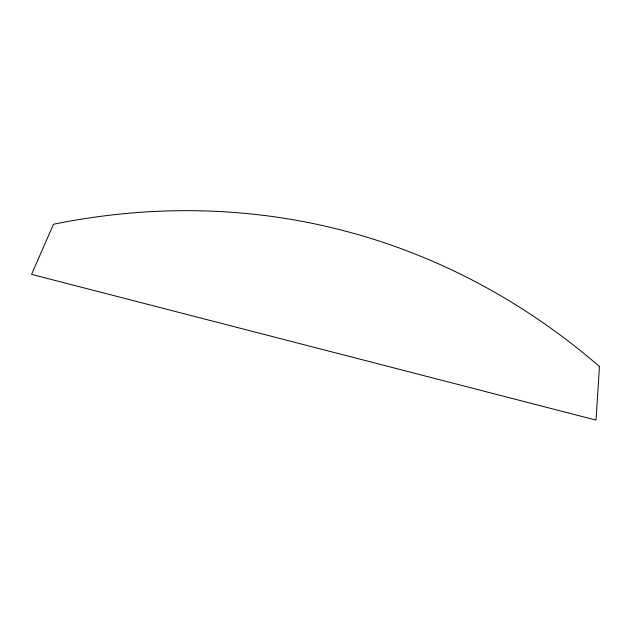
<?xml version="1.0" encoding="UTF-8"?>
<svg xmlns="http://www.w3.org/2000/svg" width="631" height="631" viewBox="0 0 631 631"><rect width="100%" height="100%" fill="white"/><g stroke="black" fill="none" stroke-linecap="round" stroke-linejoin="round"><path stroke-width="0.95" d="M599.45 366.501L596.043 420.112L31.55 274.359L53.509 224.242A1034.911 797.182 -74.7 0 1 599.45 366.501"/></g></svg>
